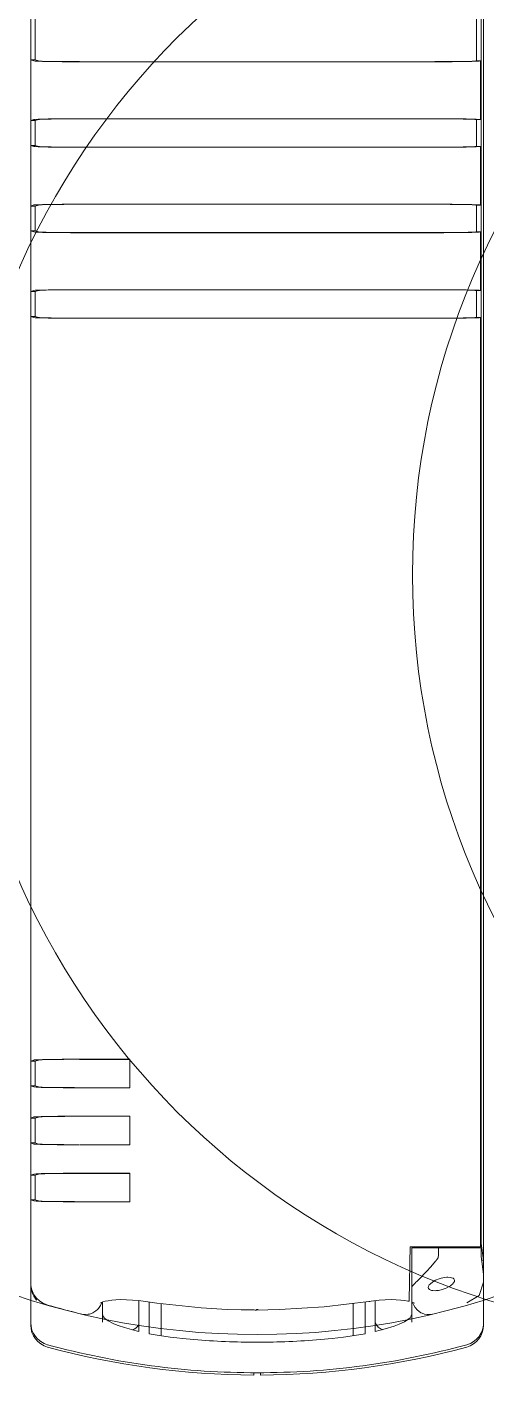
# Model space of a CAD drawing. Header units: millimetres. Extents: x -6000 to 26000, y -6000 to 26000.
# Drawn here: x 108.69 to 114.29, y -4346.6 to -4330.16 of the extents above; entities that cross this region are included whole.
import ezdxf

# ---------------------------------------------------------------- set-up
doc = ezdxf.new("R2010")
doc.units = ezdxf.units.MM
doc.header["$MEASUREMENT"] = 0
doc.layers.add('Чертеж и Рисунок_Ном._пера__7', color=7, linetype='Continuous', lineweight=15)

msp = doc.modelspace()

# ---------------------------------------------------------------- linework, layer by layer
at = {"layer": 'Чертеж и Рисунок_Ном._пера__7', "color": 7, "linetype": 'Continuous', "lineweight": 15}
for p, q in [((108.737, -4330.559), (108.737, -4328.772)), ((108.792, -4328.772), (108.792, -4330.559)), ((114.259, -4328.772), (114.259, -4345.203)), ((114.171, -4330.569), (114.171, -4329.127)), ((114.229, -4329.113), (114.229, -4344.998)), ((108.775, -4330.571), (108.737, -4330.559)), ((108.737, -4330.559), (108.792, -4330.559)), ((108.737, -4330.559), (108.737, -4331.298)), ((108.83, -4330.571), (108.792, -4330.559)), ((113.665, -4330.58), (109.33, -4330.58)), ((113.665, -4330.581), (109.33, -4330.581)), ((114.171, -4330.569), (114.165, -4330.571)), ((114.221, -4331.285), (114.221, -4330.571)), ((108.737, -4331.298), (108.775, -4331.285)), ((108.737, -4331.298), (108.792, -4331.298)), ((108.737, -4331.602), (108.737, -4331.298)), ((108.83, -4331.285), (108.792, -4331.298)), ((108.792, -4331.298), (108.792, -4331.602)), ((109.33, -4331.276), (113.665, -4331.276)), ((113.665, -4331.277), (109.33, -4331.277)), ((114.171, -4331.287), (114.165, -4331.285)), ((114.171, -4331.613), (114.171, -4331.287)), ((108.775, -4331.615), (108.737, -4331.602)), ((108.737, -4331.602), (108.737, -4332.341)), ((108.737, -4331.602), (108.792, -4331.602)), ((108.83, -4331.615), (108.792, -4331.602)), ((113.665, -4331.623), (109.33, -4331.623)), ((113.665, -4331.624), (109.33, -4331.624)), ((114.171, -4331.613), (114.165, -4331.615)), ((114.221, -4332.328), (114.221, -4331.615)), ((108.737, -4332.341), (108.775, -4332.328)), ((108.737, -4332.341), (108.792, -4332.341)), ((108.737, -4332.645), (108.737, -4332.341)), ((108.83, -4332.329), (108.792, -4332.341)), ((108.792, -4332.341), (108.792, -4332.645)), ((109.33, -4332.319), (113.665, -4332.319)), ((113.665, -4332.32), (109.33, -4332.32)), ((114.171, -4332.33), (114.165, -4332.329)), ((114.171, -4332.656), (114.171, -4332.33)), ((108.737, -4332.645), (108.737, -4333.384)), ((108.737, -4332.645), (108.792, -4332.645)), ((108.775, -4332.658), (108.737, -4332.645)), ((108.83, -4332.658), (108.792, -4332.645)), ((113.665, -4332.666), (109.33, -4332.666)), ((113.665, -4332.667), (109.33, -4332.667)), ((114.171, -4332.656), (114.165, -4332.658)), ((114.221, -4333.372), (114.221, -4332.658)), ((108.737, -4333.384), (108.775, -4333.372)), ((108.737, -4333.384), (108.792, -4333.384)), ((108.737, -4333.688), (108.737, -4333.384)), ((108.83, -4333.372), (108.792, -4333.384)), ((108.792, -4333.384), (108.792, -4333.688)), ((113.665, -4333.363), (109.33, -4333.363)), ((109.33, -4333.363), (113.665, -4333.363)), ((114.171, -4333.374), (114.165, -4333.372)), ((114.171, -4333.699), (114.171, -4333.374)), ((108.737, -4333.688), (108.792, -4333.688)), ((108.737, -4333.688), (108.737, -4342.774)), ((108.775, -4333.701), (108.737, -4333.688)), ((108.83, -4333.701), (108.792, -4333.688)), ((113.665, -4333.709), (109.33, -4333.709)), ((113.665, -4333.71), (109.33, -4333.71)), ((114.171, -4333.699), (114.165, -4333.701)), ((114.221, -4345.04), (114.221, -4333.701)), ((108.737, -4342.774), (108.775, -4342.761)), ((108.737, -4342.774), (108.792, -4342.774)), ((108.737, -4343.078), (108.737, -4342.774)), ((108.83, -4342.761), (108.792, -4342.774)), ((108.792, -4342.774), (108.792, -4343.078)), ((109.33, -4342.752), (109.947, -4342.752)), ((109.946, -4342.753), (109.33, -4342.753)), ((109.947, -4342.752), (109.946, -4342.753)), ((109.946, -4342.753), (109.946, -4343.099)), ((109.947, -4342.752), (109.947, -4343.1)), ((108.737, -4343.078), (108.737, -4343.469)), ((108.737, -4343.078), (108.792, -4343.078)), ((108.775, -4343.09), (108.737, -4343.078)), ((108.83, -4343.09), (108.792, -4343.078)), ((109.946, -4343.099), (109.33, -4343.099)), ((109.947, -4343.1), (109.33, -4343.1)), ((109.946, -4343.099), (109.947, -4343.1)), ((108.737, -4343.469), (108.775, -4343.456)), ((108.737, -4343.469), (108.792, -4343.469)), ((108.737, -4343.773), (108.737, -4343.469)), ((108.83, -4343.457), (108.792, -4343.469)), ((108.792, -4343.469), (108.792, -4343.773)), ((109.33, -4343.447), (109.947, -4343.447)), ((109.946, -4343.448), (109.33, -4343.448)), ((109.947, -4343.447), (109.946, -4343.448)), ((109.946, -4343.448), (109.946, -4343.794)), ((109.947, -4343.447), (109.947, -4343.795)), ((108.775, -4343.786), (108.737, -4343.773)), ((108.737, -4343.773), (108.792, -4343.773)), ((108.737, -4343.773), (108.737, -4344.165)), ((108.83, -4343.786), (108.792, -4343.773)), ((109.946, -4343.794), (109.33, -4343.794)), ((109.947, -4343.795), (109.33, -4343.795)), ((109.947, -4343.795), (109.946, -4343.794)), ((108.737, -4344.165), (108.775, -4344.152)), ((108.792, -4344.165), (108.737, -4344.165)), ((108.737, -4344.469), (108.737, -4344.165)), ((108.83, -4344.152), (108.792, -4344.165)), ((108.792, -4344.165), (108.792, -4344.469)), ((109.33, -4344.143), (109.947, -4344.143)), ((109.946, -4344.144), (109.33, -4344.144)), ((109.947, -4344.143), (109.946, -4344.144)), ((109.946, -4344.144), (109.946, -4344.49)), ((109.947, -4344.143), (109.947, -4344.491)), ((108.775, -4344.481), (108.737, -4344.469)), ((108.737, -4344.469), (108.792, -4344.469)), ((108.737, -4344.469), (108.737, -4345.473)), ((108.83, -4344.481), (108.792, -4344.469)), ((109.946, -4344.49), (109.33, -4344.49)), ((109.947, -4344.491), (109.33, -4344.491)), ((109.947, -4344.491), (109.946, -4344.49)), ((114.221, -4344.998), (114.229, -4344.998)), ((114.259, -4345.203), (114.229, -4344.998)), ((113.358, -4345.231), (113.362, -4345.04)), ((113.665, -4345.04), (113.362, -4345.04)), ((113.383, -4345.054), (113.709, -4345.054)), ((113.383, -4345.054), (113.383, -4345.536)), ((113.591, -4345.04), (113.591, -4345.054)), ((114.221, -4345.04), (113.665, -4345.04)), ((113.709, -4345.151), (113.709, -4345.054)), ((114.221, -4345.054), (113.709, -4345.054)), ((113.897, -4345.04), (113.897, -4345.054)), ((113.951, -4345.054), (113.951, -4345.04)), ((114.228, -4345.054), (114.221, -4345.054)), ((114.228, -4345.054), (114.228, -4345.158)), ((114.228, -4345.158), (114.259, -4345.373)), ((113.354, -4345.49), (113.358, -4345.231)), ((114.234, -4345.203), (114.259, -4345.203)), ((114.259, -4345.203), (114.259, -4345.373)), ((108.737, -4345.496), (108.737, -4345.473)), ((108.737, -4345.967), (108.737, -4345.496)), ((113.351, -4345.676), (113.354, -4345.49)), ((114.259, -4345.373), (114.259, -4345.47)), ((114.259, -4345.47), (114.259, -4345.995)), ((114.259, -4345.967), (114.259, -4345.47)), ((113.383, -4345.536), (113.383, -4345.681)), ((108.806, -4345.69), (108.806, -4345.665)), ((109.579, -4345.729), (109.579, -4345.729)), ((109.613, -4345.961), (109.613, -4345.714)), ((110.056, -4345.697), (110.056, -4346.074)), ((110.182, -4345.715), (110.182, -4346.1)), ((110.328, -4346.125), (110.328, -4345.735)), ((112.668, -4345.735), (112.668, -4346.125)), ((112.814, -4345.715), (112.814, -4346.1)), ((112.939, -4345.697), (112.939, -4346.074)), ((113.351, -4345.676), (113.35, -4345.705)), ((113.383, -4345.714), (113.383, -4345.681)), ((113.383, -4345.708), (113.383, -4345.681)), ((113.383, -4345.708), (113.383, -4345.961)), ((108.737, -4345.967), (108.737, -4345.995)), ((109.359, -4345.861), (109.359, -4345.861)), ((114.259, -4345.967), (114.259, -4345.967)), ((114.259, -4345.967), (114.259, -4345.967)), ((111.456, -4346.605), (111.456, -4346.577)), ((111.54, -4346.605), (111.54, -4346.577))]:
    msp.add_line(p, q, dxfattribs=at)
at = {"layer": 'Чертеж и Рисунок_Ном._пера__7', "color": 7, "linetype": 'Continuous', "lineweight": 15, "flags": 128}
for points in [[(108.775, -4343.09), (108.801, -4343.093), (108.828, -4343.094), (108.863, -4343.095), (108.905, -4343.096), (108.954, -4343.097), (109.009, -4343.098), (109.069, -4343.098), (109.132, -4343.099), (109.198, -4343.099), (109.266, -4343.099), (109.33, -4343.1)], [(108.83, -4343.09), (108.854, -4343.092), (108.878, -4343.094), (108.909, -4343.095), (108.947, -4343.095), (108.991, -4343.096), (109.041, -4343.097), (109.094, -4343.098), (109.151, -4343.098), (109.211, -4343.098), (109.272, -4343.098), (109.33, -4343.099)], [(108.775, -4343.456), (108.801, -4343.454), (108.828, -4343.453), (108.863, -4343.452), (108.905, -4343.451), (108.954, -4343.45), (109.009, -4343.449), (109.069, -4343.448), (109.132, -4343.448), (109.198, -4343.448), (109.266, -4343.447), (109.33, -4343.447)], [(108.83, -4343.457), (108.854, -4343.454), (108.878, -4343.453), (108.909, -4343.452), (108.947, -4343.451), (108.991, -4343.451), (109.041, -4343.45), (109.094, -4343.449), (109.151, -4343.449), (109.211, -4343.448), (109.272, -4343.448), (109.33, -4343.448)], [(108.775, -4343.786), (108.799, -4343.788), (108.824, -4343.789), (108.857, -4343.79), (108.898, -4343.791), (108.945, -4343.792), (108.999, -4343.793), (109.057, -4343.794), (109.12, -4343.794), (109.186, -4343.795), (109.255, -4343.795), (109.325, -4343.795)], [(108.83, -4343.786), (108.852, -4343.788), (108.875, -4343.789), (108.905, -4343.79), (108.941, -4343.791), (108.984, -4343.792), (109.032, -4343.792), (109.084, -4343.793), (109.141, -4343.793), (109.201, -4343.794), (109.262, -4343.794), (109.325, -4343.794)], [(108.775, -4344.152), (108.801, -4344.149), (108.828, -4344.148), (108.863, -4344.147), (108.905, -4344.146), (108.954, -4344.145), (109.009, -4344.145), (109.069, -4344.144), (109.132, -4344.143), (109.198, -4344.143), (109.266, -4344.143), (109.33, -4344.143)], [(108.83, -4344.152), (108.854, -4344.15), (108.878, -4344.149), (108.909, -4344.148), (108.947, -4344.147), (108.991, -4344.146), (109.041, -4344.145), (109.094, -4344.145), (109.151, -4344.144), (109.211, -4344.144), (109.272, -4344.144), (109.33, -4344.144)], [(108.775, -4344.481), (108.801, -4344.484), (108.828, -4344.485), (108.863, -4344.486), (108.905, -4344.487), (108.954, -4344.488), (109.009, -4344.489), (109.069, -4344.489), (109.132, -4344.49), (109.198, -4344.49), (109.266, -4344.49), (109.33, -4344.491)], [(108.83, -4344.481), (108.854, -4344.483), (108.878, -4344.485), (108.909, -4344.486), (108.947, -4344.486), (108.991, -4344.487), (109.041, -4344.488), (109.094, -4344.489), (109.151, -4344.489), (109.211, -4344.489), (109.272, -4344.489), (109.33, -4344.49)], [(113.709, -4345.151), (113.707, -4345.164), (113.704, -4345.174), (113.694, -4345.192), (113.683, -4345.206)], [(113.679, -4345.211), (113.611, -4345.288), (113.568, -4345.336), (113.527, -4345.38), (113.509, -4345.399), (113.473, -4345.436), (113.447, -4345.462), (113.435, -4345.472)], [(108.938, -4345.75), (108.884, -4345.728), (108.843, -4345.701), (108.809, -4345.668), (108.784, -4345.636), (108.759, -4345.587), (108.748, -4345.554), (108.739, -4345.513), (108.737, -4345.473)], [(108.806, -4345.69), (108.773, -4345.641), (108.759, -4345.61), (108.746, -4345.571), (108.737, -4345.514), (108.737, -4345.496)], [(113.383, -4345.536), (113.398, -4345.512), (113.419, -4345.488), (113.435, -4345.472)], [(113.584, -4345.535), (113.587, -4345.522), (113.596, -4345.505), (113.606, -4345.495), (113.642, -4345.466), (113.675, -4345.448), (113.719, -4345.43), (113.744, -4345.422)], [(113.744, -4345.422), (113.781, -4345.415), (113.812, -4345.411), (113.825, -4345.411), (113.853, -4345.413), (113.87, -4345.417), (113.887, -4345.424), (113.895, -4345.431), (113.904, -4345.448)], [(113.904, -4345.452), (113.903, -4345.463), (113.894, -4345.481), (113.882, -4345.495), (113.869, -4345.506), (113.854, -4345.518), (113.825, -4345.534), (113.795, -4345.548), (113.779, -4345.554), (113.744, -4345.565)], [(114.054, -4345.724), (114.204, -4345.634), (114.259, -4345.47)], [(113.744, -4345.565), (113.711, -4345.572), (113.687, -4345.575), (113.667, -4345.576), (113.639, -4345.575), (113.625, -4345.572), (113.6, -4345.562), (113.588, -4345.549), (113.584, -4345.535)], [(109.361, -4345.861), (109.402, -4345.867), (109.437, -4345.864), (109.454, -4345.861), (109.476, -4345.854), (109.496, -4345.846), (109.532, -4345.822), (109.552, -4345.804), (109.562, -4345.792), (109.586, -4345.757), (109.602, -4345.718)], [(110.138, -4345.708), (110.106, -4345.703), (110.049, -4345.696), (109.978, -4345.69), (109.904, -4345.686), (109.836, -4345.685), (109.776, -4345.688), (109.724, -4345.692), (109.68, -4345.698), (109.645, -4345.705), (109.617, -4345.713), (109.598, -4345.719), (109.586, -4345.725)], [(112.858, -4345.708), (112.316, -4345.774), (111.771, -4345.807), (111.487, -4345.812), (111.496, -4345.806), (111.512, -4345.806), (111.485, -4345.812), (111.473, -4345.812), (111.461, -4345.811), (111.436, -4345.811), (111.39, -4345.811), (111.302, -4345.809), (111.134, -4345.804), (110.816, -4345.786), (110.273, -4345.728), (110.138, -4345.708)], [(112.858, -4345.708), (112.874, -4345.706), (112.889, -4345.703), (112.921, -4345.699), (112.984, -4345.693), (113.061, -4345.687), (113.132, -4345.685), (113.195, -4345.686), (113.251, -4345.69), (113.298, -4345.696), (113.337, -4345.702), (113.35, -4345.705)], [(113.383, -4345.714), (113.393, -4345.718), (113.407, -4345.723), (113.417, -4345.728)], [(113.394, -4345.718), (113.407, -4345.751), (113.425, -4345.781), (113.452, -4345.812), (113.47, -4345.827), (113.496, -4345.844), (113.512, -4345.851), (113.538, -4345.86), (113.572, -4345.866), (113.609, -4345.866), (113.634, -4345.861)], [(109.613, -4345.861), (109.622, -4345.89), (109.642, -4345.914), (109.682, -4345.944), (109.75, -4345.979), (109.804, -4346.001), (109.879, -4346.026), (110.023, -4346.066), (110.056, -4346.074)], [(112.939, -4346.074), (113.061, -4346.043), (113.169, -4346.009), (113.231, -4345.985), (113.295, -4345.954), (113.337, -4345.928), (113.363, -4345.905), (113.378, -4345.883), (113.383, -4345.861)], [(114.054, -4346.236), (114.109, -4346.214), (114.15, -4346.188), (114.175, -4346.167), (114.201, -4346.137), (114.219, -4346.111), (114.236, -4346.078), (114.25, -4346.037), (114.257, -4345.998), (114.259, -4345.967)], [(110.726, -4346.173), (110.586, -4346.159), (110.519, -4346.152), (110.437, -4346.141), (110.253, -4346.113), (110.182, -4346.1)], [(112.814, -4346.1), (112.686, -4346.122), (112.552, -4346.142), (112.482, -4346.151), (112.412, -4346.159), (112.27, -4346.173)], [(114.055, -4346.235), (114.066, -4346.232), (114.077, -4346.228), (114.088, -4346.224), (114.099, -4346.219), (114.11, -4346.214)]]:
    msp.add_lwpolyline(points, dxfattribs=at)
at = {"layer": 'Чертеж и Рисунок_Ном._пера__7', "color": 7, "linetype": 'Continuous', "lineweight": 15}
for centre in [(111.498, -4336.84), (117.08, -4336.84), (122.663, -4336.84)]:
    msp.add_circle(centre, 9.271, dxfattribs=at)
for centre, radius, start, end in [((111.498, -4336.84), 9.271, 253.9693, 256.6757), ((111.498, -4336.84), 9.271, 253.9963, 256.6584), ((109.015, -4345.967), 0.278, 180, 254.7815), ((109.939, -4345.918), 0.139, 283.743, 327.2931), ((113.07, -4345.918), 0.139, 199.7042, 253.3252), ((109.015, -4345.995), 0.278, 180, 254.7815), ((113.981, -4345.995), 0.278, 285.2185, 0), ((111.498, -4336.84), 9.737, 254.7815, 270), ((111.498, -4336.868), 9.737, 254.7815, 269.7544), ((111.498, -4336.84), 9.364, 265.2712, 270), ((111.498, -4336.84), 9.364, 270, 274.7288), ((111.498, -4336.84), 9.737, 270, 285.2185), ((111.498, -4336.868), 9.737, 270.2456, 285.2185)]:
    msp.add_arc(centre, radius, start, end, dxfattribs=at)
for centre, major_axis, ratio, start_param, end_param in [((109.33, -4330.571), (0.556, 0), 0.017455, 3.193953, 4.712389), ((109.33, -4330.571), (-0.501, 0), 0.017455, 0.05236, 1.570796), ((113.665, -4330.571), (-0.501, 0), 0.017455, 1.570796, 3.089233), ((113.665, -4330.571), (-0.556, 0), 0.017455, 1.570796, 3.091814), ((113.744, -4330.574), (-0.501, 0), 0.017455, 3.452397, 3.692176), ((109.33, -4331.286), (0.556, 0), 0.017455, 1.570796, 3.089233), ((109.33, -4331.286), (-0.501, 0), 0.017455, 4.712389, 6.230825), ((113.665, -4331.286), (-0.556, 0), 0.017455, 3.191371, 4.712389), ((113.665, -4331.286), (-0.501, 0), 0.017455, 3.193953, 4.712389), ((113.744, -4331.283), (-0.501, 0), 0.017455, 2.591009, 2.830789), ((109.33, -4331.614), (0.556, 0), 0.017455, 3.193953, 4.712389), ((109.33, -4331.614), (-0.501, 0), 0.017455, 0.05236, 1.570796), ((113.665, -4331.614), (-0.556, 0), 0.017455, 1.570796, 3.091814), ((113.665, -4331.614), (-0.501, 0), 0.017455, 1.570796, 3.089233), ((113.744, -4331.617), (-0.501, 0), 0.017455, 3.452397, 3.692176), ((109.33, -4332.329), (0.556, 0), 0.017455, 1.570796, 3.089233), ((109.33, -4332.329), (-0.501, 0), 0.017455, 4.712389, 6.230825), ((113.665, -4332.329), (-0.556, 0), 0.017455, 3.191371, 4.712389), ((113.665, -4332.329), (-0.501, 0), 0.017455, 3.193953, 4.712389), ((113.744, -4332.326), (-0.501, 0), 0.017455, 2.591009, 2.830789), ((109.33, -4332.657), (0.556, 0), 0.017455, 3.193953, 4.712389), ((109.33, -4332.657), (-0.501, 0), 0.017455, 0.05236, 1.570796), ((113.665, -4332.657), (-0.556, 0), 0.017455, 1.570796, 3.091814), ((113.665, -4332.657), (-0.501, 0), 0.017455, 1.570796, 3.089233), ((113.744, -4332.66), (-0.501, 0), 0.017455, 3.452397, 3.692176), ((109.33, -4333.372), (0.556, 0), 0.017455, 1.570796, 3.089233), ((109.33, -4333.372), (-0.501, 0), 0.017455, 4.712389, 6.230825), ((113.665, -4333.372), (-0.501, 0), 0.017455, 3.193953, 4.712389), ((113.665, -4333.372), (-0.556, 0), 0.017455, 3.191371, 4.712389), ((113.744, -4333.369), (-0.501, 0), 0.017455, 2.591009, 2.830789), ((109.33, -4333.701), (0.556, 0), 0.017455, 3.193953, 4.712389), ((109.33, -4333.701), (-0.501, 0), 0.017455, 0.05236, 1.570796), ((113.665, -4333.701), (0.556, 0), 0.017455, 4.712389, 6.233406), ((113.665, -4333.701), (-0.501, 0), 0.017455, 1.570796, 3.089233), ((113.744, -4333.704), (-0.501, 0), 0.017455, 3.452397, 3.692176), ((109.33, -4342.761), (0.556, 0), 0.017455, 1.570796, 3.089233), ((109.33, -4342.761), (-0.501, 0), 0.017455, 4.712389, 6.230825), ((113.744, -4344.884), (-0.522, 0), 0.36397, 2.037482, 2.180534)]:
    msp.add_ellipse(centre, major_axis=major_axis, ratio=ratio, start_param=start_param, end_param=end_param, dxfattribs=at)

doc.saveas('drawing.dxf')
